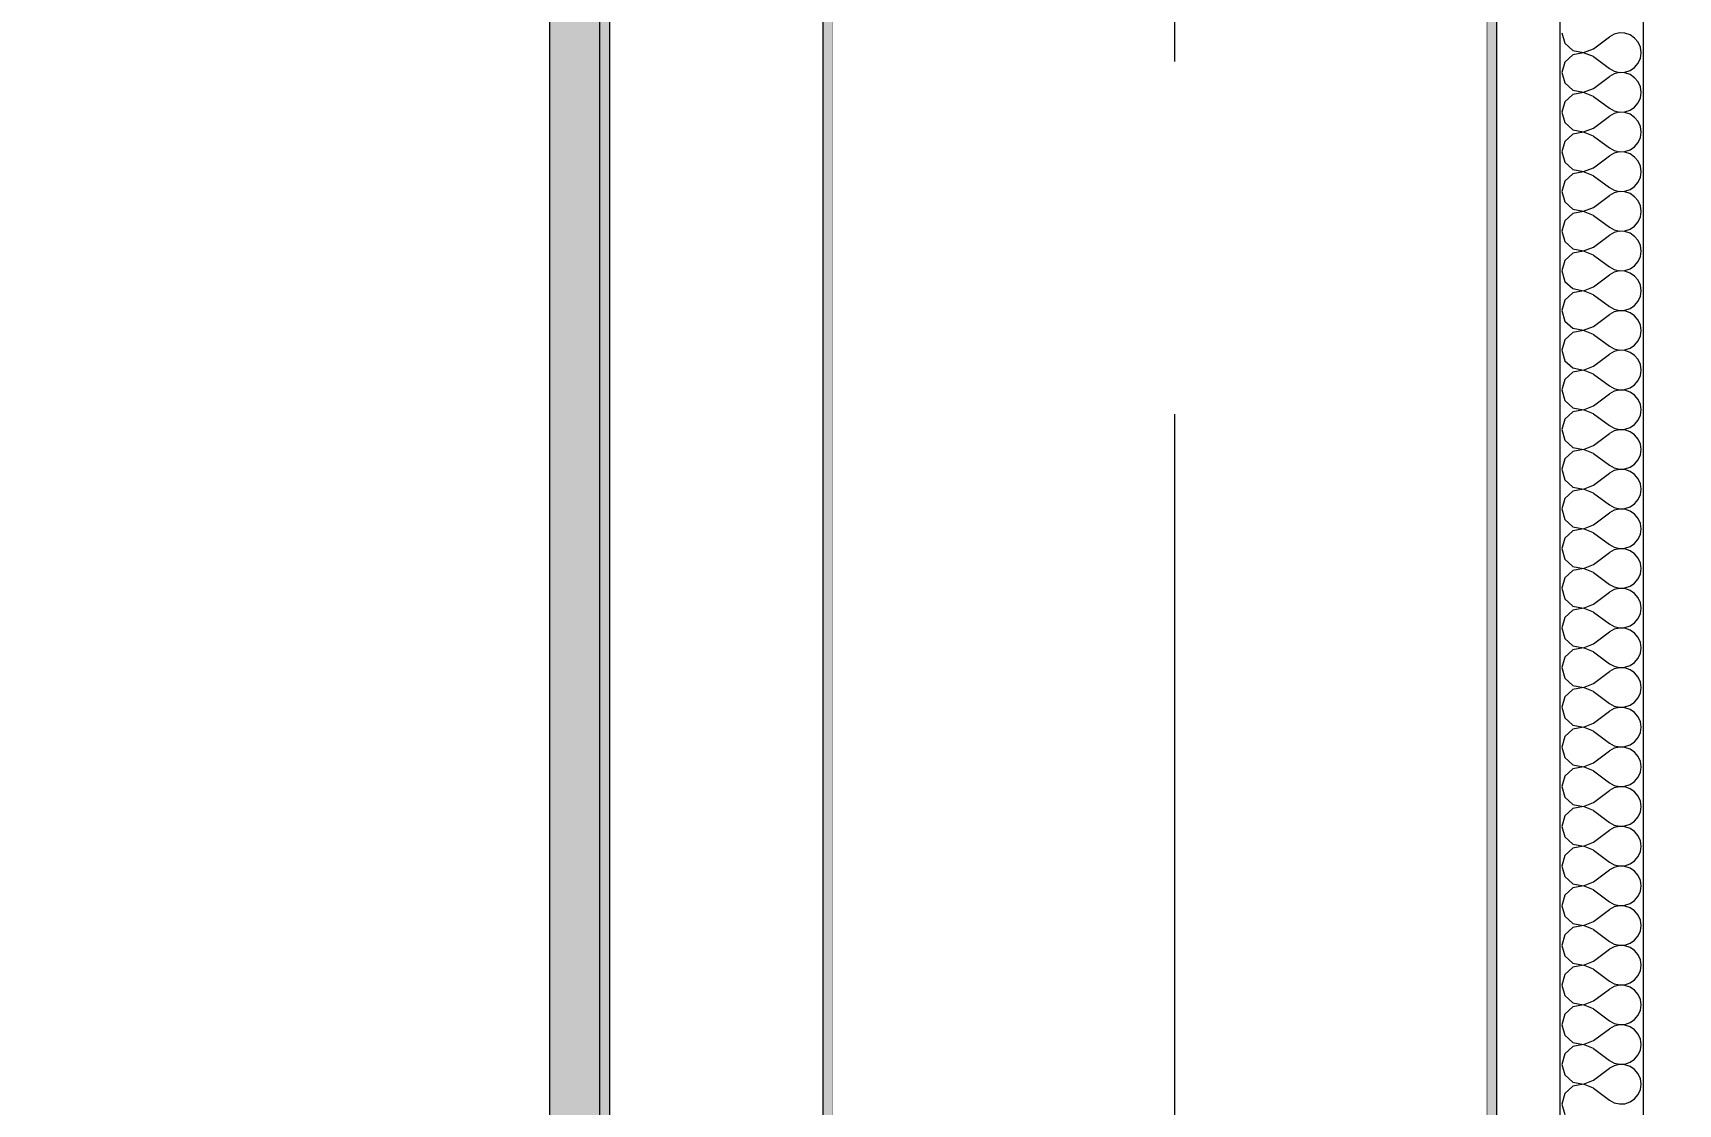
# Model space of a CAD drawing. Header units: millimetres. Extents: x -48147 to 1414029, y -496296 to 18123.
# Drawn here: x 1376945.7 to 1377439.4, y -481028.4 to -480707 of the extents above; entities that cross this region are included whole.
import ezdxf
from ezdxf.enums import TextEntityAlignment as Align

# ---------------------------------------------------------------- set-up
doc = ezdxf.new("R2010")
doc.units = ezdxf.units.MM
doc.header["$MEASUREMENT"] = 0
doc.linetypes.add('Double Dashed', pattern=[546.805537, 264.583325, -105.833328, 70.555556, -105.833328])
doc.linetypes.add('Wipeout_Contour', pattern=[1000, 0, -1000])
for name, color, linetype in [('A-25-M_Wall_Int', 7, 'Continuous'), ('New_A-15-MG_Structural_Grid_Phase_2', 7, 'Continuous'), ('New_A-25-M_Wall_Int', 7, 'Continuous'), ('New_A-95-D_1_20', 7, 'Continuous'), ('S-280-M_COLUMN.IFC Import', 7, 'Continuous')]:
    doc.layers.add(name, color=color, linetype=linetype)
for name, color, linetype, lineweight in [('A-25-M_Wall_Int_Pen_No__1', 7, 'Continuous', 13), ('New_A-25-M_Wall_Int_Pen_No__1', 7, 'Continuous', 13), ('New_A-95-D_1_20_Pen_No__1', 7, 'Continuous', 13)]:
    doc.layers.add(name, color=color, linetype=linetype, lineweight=lineweight)
for name, color, linetype, lineweight, true_color in [('A-25-M_Wall_Int_Pen_No__107', 7, 'Continuous', 15, 0xa6a6a6), ('New_A-15-MG_Structural_Grid_Phase_2_Pen_No__222', 7, 'Continuous', 13, 0x65af33), ('New_A-25-M_Wall_Int_Pen_No__107', 7, 'Continuous', 15, 0xa6a6a6)]:
    doc.layers.add(name, color=color, linetype=linetype, lineweight=lineweight, true_color=true_color)
doc.styles.add('GENERATED_STYLE_1', font='')
doc.styles.add('GENERATED_STYLE_2', font='')
doc.styles.get('GENERATED_STYLE_1').set_extended_font_data('Arial')
doc.styles.get('GENERATED_STYLE_2').set_extended_font_data('Swis721 BT')
doc.dimstyles.new('GENERATED_STYLE__4', dxfattribs={"dimtxt": 125, "dimasz": 47.5, "dimexe": 0.18, "dimexo": 50, "dimgap": 0.09, "dimtad": 1, "dimdec": 0, "dimzin": 0, "dimdsep": 46, "dimtxsty": 'GENERATED_STYLE_1', "dimblk": 'ARROWHEAD_2', "dimblk1": 'ARROWHEAD_2', "dimblk2": 'ARROWHEAD_2', "dimcen": 0.09, "dimclrd": 7, "dimclre": 7, "dimclrt": 7, "dimadec": 0, "dimazin": 0, "dimtfac": 1, "dimtdec": 4, "dimtmove": 0, "dimatfit": 3, "dimfxl": 1, "dimtolj": 1, "dimtzin": 0, "dimarcsym": 0})

# ---------------------------------------------------------------- blocks, each defined once
blk = doc.blocks.new('Section Elem_16_2', base_point=(1372879, -490836.73))
at = {"color": 254, "linetype": 'Wipeout_Contour', "lineweight": 0, "ltscale": 5833853.979786932}
blk.add_wipeout([(1376451.91, -482736.73), (1377100.68, -482736.73), (1377100.68, -479761.73), (1376451.91, -479761.73)], dxfattribs=at).dxf.layer = 'New_A-25-M_Wall_Int'
blk = doc.blocks.new('Section Elem_409_2', base_point=(1372879, -490836.73))
at = {"layer": 'A-25-M_Wall_Int_Pen_No__107', "linetype": 'Continuous', "lineweight": 0, "true_color": 0x535353}
blk.add_hatch(color=251, dxfattribs=at).paths.add_polyline_path([(1377182.68, -482736.73), (1377185.68, -482736.73), (1377185.68, -479136.73), (1377182.68, -479136.73)])
at = {"layer": 'A-25-M_Wall_Int_Pen_No__107', "linetype": 'Continuous'}
blk.add_hatch(color=256, dxfattribs=at).paths.add_polyline_path([(1377115.68, -479761.73), (1377100.68, -479761.73), (1377100.68, -482736.73), (1377115.68, -482736.73)])
at = {"layer": 'A-25-M_Wall_Int_Pen_No__1', "linetype": 'Continuous'}
for p, q in [((1377100.68, -479761.73), (1377100.68, -482736.73)), ((1377115.68, -479761.73), (1377115.68, -482736.73)), ((1377185.68, -479761.73), (1377185.68, -482736.73))]:
    blk.add_line(p, q, dxfattribs=at)
at = {"color": 254, "linetype": 'Wipeout_Contour', "lineweight": 0, "ltscale": 5834856.666910468}
blk.add_wipeout([(1377118.68, -482736.73), (1377182.68, -482736.73), (1377182.68, -479136.73), (1377118.68, -479136.73)], dxfattribs=at).dxf.layer = 'A-25-M_Wall_Int'
at = {"layer": 'A-25-M_Wall_Int_Pen_No__107', "linetype": 'Continuous', "lineweight": 0, "true_color": 0x535353}
blk.add_hatch(color=251, dxfattribs=at).paths.add_polyline_path([(1377115.68, -479761.73), (1377115.68, -482736.73), (1377118.68, -482736.73), (1377118.68, -479136.73), (1377115.68, -479136.73), (1377115.68, -479736.73)])
at = {"layer": 'A-25-M_Wall_Int_Pen_No__1', "linetype": 'Continuous'}
for p, q in [((1377118.68, -479136.73), (1377118.68, -482736.73)), ((1377182.68, -479136.73), (1377182.68, -482736.73))]:
    blk.add_line(p, q, dxfattribs=at)
blk = doc.blocks.new('*X441', base_point=(1372879, -490836.73))
at = {"layer": 'New_A-25-M_Wall_Int_Pen_No__107', "linetype": 'Continuous'}
for p, q in [((1377404.5, -480706.97), (1377405.39, -480710.1)), ((1377414.02, -480711.73), (1377418.79, -480708.16)), ((1377420.22, -480707.37), (1377418.79, -480708.16)), ((1377421.82, -480706.99), (1377420.22, -480707.37)), ((1377423.46, -480707.07), (1377421.82, -480706.99)), ((1377425.02, -480707.6), (1377423.46, -480707.07)), ((1377426.37, -480708.53), (1377425.02, -480707.6)), ((1377427.42, -480709.79), (1377426.37, -480708.53)), ((1377428.08, -480711.3), (1377427.42, -480709.79)), ((1377405.39, -480710.1), (1377407.79, -480712.29)), ((1377407.79, -480713.55), (1377405.39, -480715.75)), ((1377407.79, -480712.29), (1377410.99, -480712.9)), ((1377410.99, -480712.95), (1377407.79, -480713.55)), ((1377410.99, -480712.9), (1377414.02, -480711.73)), ((1377414.02, -480714.11), (1377410.99, -480712.95)), ((1377414.02, -480714.11), (1377418.79, -480717.68)), ((1377427.42, -480716.05), (1377428.08, -480714.55)), ((1377428.31, -480712.92), (1377428.08, -480711.3)), ((1377428.08, -480714.55), (1377428.31, -480712.92)), ((1377405.39, -480715.75), (1377404.5, -480718.88)), ((1377404.5, -480718.88), (1377405.39, -480722)), ((1377418.79, -480717.68), (1377420.22, -480718.48)), ((1377420.22, -480719.27), (1377418.79, -480720.07)), ((1377420.22, -480718.48), (1377421.82, -480718.85)), ((1377421.82, -480718.9), (1377420.22, -480719.27)), ((1377421.82, -480718.85), (1377423.46, -480718.77)), ((1377423.46, -480718.98), (1377421.82, -480718.9)), ((1377423.46, -480718.77), (1377425.02, -480718.25)), ((1377425.02, -480719.5), (1377423.46, -480718.98)), ((1377425.02, -480718.25), (1377426.37, -480717.32)), ((1377426.37, -480720.43), (1377425.02, -480719.5)), ((1377426.37, -480717.32), (1377427.42, -480716.05)), ((1377405.39, -480722), (1377407.79, -480724.2)), ((1377407.79, -480724.2), (1377410.99, -480724.8)), ((1377410.99, -480724.8), (1377414.02, -480723.64)), ((1377414.02, -480723.64), (1377418.79, -480720.07)), ((1377427.42, -480721.7), (1377426.37, -480720.43)), ((1377428.08, -480723.2), (1377427.42, -480721.7)), ((1377428.31, -480724.83), (1377428.08, -480723.2)), ((1377405.39, -480727.65), (1377404.5, -480730.78)), ((1377407.79, -480725.46), (1377405.39, -480727.65)), ((1377410.99, -480724.85), (1377407.79, -480725.46)), ((1377414.02, -480726.02), (1377410.99, -480724.85)), ((1377414.02, -480726.02), (1377418.79, -480729.59)), ((1377418.79, -480729.59), (1377420.22, -480730.38)), ((1377425.02, -480730.15), (1377426.37, -480729.22)), ((1377426.37, -480729.22), (1377427.42, -480727.96)), ((1377427.42, -480727.96), (1377428.08, -480726.45)), ((1377428.08, -480726.45), (1377428.31, -480724.83)), ((1377404.5, -480730.78), (1377405.39, -480733.91)), ((1377405.39, -480733.91), (1377407.79, -480736.1)), ((1377414.02, -480735.54), (1377418.79, -480731.97)), ((1377420.22, -480731.18), (1377418.79, -480731.97)), ((1377420.22, -480730.38), (1377421.82, -480730.76)), ((1377421.82, -480730.8), (1377420.22, -480731.18)), ((1377421.82, -480730.76), (1377423.46, -480730.68)), ((1377423.46, -480730.88), (1377421.82, -480730.8)), ((1377423.46, -480730.68), (1377425.02, -480730.15)), ((1377425.02, -480731.41), (1377423.46, -480730.88)), ((1377426.37, -480732.34), (1377425.02, -480731.41)), ((1377427.42, -480733.6), (1377426.37, -480732.34)), ((1377428.08, -480735.11), (1377427.42, -480733.6)), ((1377407.79, -480737.36), (1377405.39, -480739.56)), ((1377407.79, -480736.1), (1377410.99, -480736.71)), ((1377410.99, -480736.76), (1377407.79, -480737.36)), ((1377410.99, -480736.71), (1377414.02, -480735.54)), ((1377414.02, -480737.92), (1377410.99, -480736.76)), ((1377414.02, -480737.92), (1377418.79, -480741.49)), ((1377427.42, -480739.86), (1377428.08, -480738.36)), ((1377428.31, -480736.73), (1377428.08, -480735.11)), ((1377428.08, -480738.36), (1377428.31, -480736.73)), ((1377405.39, -480739.56), (1377404.5, -480742.68)), ((1377404.5, -480742.68), (1377405.39, -480745.81)), ((1377414.02, -480747.45), (1377418.79, -480743.88)), ((1377418.79, -480741.49), (1377420.22, -480742.29)), ((1377420.22, -480743.08), (1377418.79, -480743.88)), ((1377420.22, -480742.29), (1377421.82, -480742.66)), ((1377421.82, -480742.71), (1377420.22, -480743.08)), ((1377421.82, -480742.66), (1377423.46, -480742.58)), ((1377423.46, -480742.79), (1377421.82, -480742.71)), ((1377423.46, -480742.58), (1377425.02, -480742.06)), ((1377425.02, -480743.31), (1377423.46, -480742.79)), ((1377425.02, -480742.06), (1377426.37, -480741.13)), ((1377426.37, -480744.24), (1377425.02, -480743.31)), ((1377426.37, -480741.13), (1377427.42, -480739.86)), ((1377427.42, -480745.51), (1377426.37, -480744.24)), ((1377405.39, -480745.81), (1377407.79, -480748.01)), ((1377407.79, -480749.27), (1377405.39, -480751.46)), ((1377407.79, -480748.01), (1377410.99, -480748.61)), ((1377410.99, -480748.66), (1377407.79, -480749.27)), ((1377410.99, -480748.61), (1377414.02, -480747.45)), ((1377414.02, -480749.83), (1377410.99, -480748.66)), ((1377428.08, -480747.01), (1377427.42, -480745.51)), ((1377428.31, -480748.64), (1377428.08, -480747.01)), ((1377428.08, -480750.26), (1377428.31, -480748.64)), ((1377405.39, -480751.46), (1377404.5, -480754.59)), ((1377414.02, -480749.83), (1377418.79, -480753.4)), ((1377418.79, -480753.4), (1377420.22, -480754.19)), ((1377420.22, -480754.19), (1377421.82, -480754.57)), ((1377423.46, -480754.49), (1377425.02, -480753.96)), ((1377425.02, -480753.96), (1377426.37, -480753.03)), ((1377426.37, -480753.03), (1377427.42, -480751.77)), ((1377427.42, -480751.77), (1377428.08, -480750.26)), ((1377404.5, -480754.59), (1377405.39, -480757.72)), ((1377405.39, -480757.72), (1377407.79, -480759.91)), ((1377414.02, -480759.35), (1377418.79, -480755.78)), ((1377420.22, -480754.99), (1377418.79, -480755.78)), ((1377421.82, -480754.61), (1377420.22, -480754.99)), ((1377421.82, -480754.57), (1377423.46, -480754.49)), ((1377423.46, -480754.69), (1377421.82, -480754.61)), ((1377425.02, -480755.22), (1377423.46, -480754.69)), ((1377426.37, -480756.15), (1377425.02, -480755.22)), ((1377427.42, -480757.41), (1377426.37, -480756.15)), ((1377428.08, -480758.92), (1377427.42, -480757.41)), ((1377428.31, -480760.54), (1377428.08, -480758.92)), ((1377405.39, -480763.36), (1377404.5, -480766.49)), ((1377407.79, -480761.17), (1377405.39, -480763.36)), ((1377407.79, -480759.91), (1377410.99, -480760.52)), ((1377410.99, -480760.57), (1377407.79, -480761.17)), ((1377410.99, -480760.52), (1377414.02, -480759.35)), ((1377414.02, -480761.73), (1377410.99, -480760.57)), ((1377414.02, -480761.73), (1377418.79, -480765.3)), ((1377426.37, -480764.94), (1377427.42, -480763.67)), ((1377427.42, -480763.67), (1377428.08, -480762.17)), ((1377428.08, -480762.17), (1377428.31, -480760.54)), ((1377404.5, -480766.49), (1377405.39, -480769.62)), ((1377414.02, -480771.26), (1377418.79, -480767.68)), ((1377418.79, -480765.3), (1377420.22, -480766.1)), ((1377420.22, -480766.89), (1377418.79, -480767.68)), ((1377420.22, -480766.1), (1377421.82, -480766.47)), ((1377421.82, -480766.52), (1377420.22, -480766.89)), ((1377421.82, -480766.47), (1377423.46, -480766.39)), ((1377423.46, -480766.6), (1377421.82, -480766.52)), ((1377423.46, -480766.39), (1377425.02, -480765.87)), ((1377425.02, -480767.12), (1377423.46, -480766.6)), ((1377425.02, -480765.87), (1377426.37, -480764.94)), ((1377426.37, -480768.05), (1377425.02, -480767.12)), ((1377427.42, -480769.32), (1377426.37, -480768.05)), ((1377405.39, -480769.62), (1377407.79, -480771.82)), ((1377407.79, -480773.08), (1377405.39, -480775.27)), ((1377407.79, -480771.82), (1377410.99, -480772.42)), ((1377410.99, -480772.47), (1377407.79, -480773.08)), ((1377410.99, -480772.42), (1377414.02, -480771.26)), ((1377414.02, -480773.64), (1377410.99, -480772.47)), ((1377414.02, -480773.64), (1377418.79, -480777.21)), ((1377428.08, -480770.82), (1377427.42, -480769.32)), ((1377428.31, -480772.45), (1377428.08, -480770.82)), ((1377428.08, -480774.07), (1377428.31, -480772.45)), ((1377405.39, -480775.27), (1377404.5, -480778.4)), ((1377404.5, -480778.4), (1377405.39, -480781.53)), ((1377418.79, -480777.21), (1377420.22, -480778)), ((1377420.22, -480778.79), (1377418.79, -480779.59)), ((1377420.22, -480778), (1377421.82, -480778.38)), ((1377421.82, -480778.42), (1377420.22, -480778.79)), ((1377421.82, -480778.38), (1377423.46, -480778.3)), ((1377423.46, -480778.5), (1377421.82, -480778.42)), ((1377423.46, -480778.3), (1377425.02, -480777.77)), ((1377425.02, -480779.03), (1377423.46, -480778.5)), ((1377425.02, -480777.77), (1377426.37, -480776.84)), ((1377426.37, -480776.84), (1377427.42, -480775.58)), ((1377427.42, -480775.58), (1377428.08, -480774.07)), ((1377405.39, -480781.53), (1377407.79, -480783.72)), ((1377407.79, -480783.72), (1377410.99, -480784.33)), ((1377410.99, -480784.33), (1377414.02, -480783.16)), ((1377414.02, -480783.16), (1377418.79, -480779.59)), ((1377426.37, -480779.96), (1377425.02, -480779.03)), ((1377427.42, -480781.22), (1377426.37, -480779.96)), ((1377428.08, -480782.72), (1377427.42, -480781.22)), ((1377428.31, -480784.35), (1377428.08, -480782.72)), ((1377405.39, -480787.17), (1377404.5, -480790.3)), ((1377407.79, -480784.98), (1377405.39, -480787.17)), ((1377410.99, -480784.38), (1377407.79, -480784.98)), ((1377414.02, -480785.54), (1377410.99, -480784.38)), ((1377414.02, -480785.54), (1377418.79, -480789.11)), ((1377425.02, -480789.68), (1377426.37, -480788.75)), ((1377426.37, -480788.75), (1377427.42, -480787.48)), ((1377427.42, -480787.48), (1377428.08, -480785.98)), ((1377428.08, -480785.98), (1377428.31, -480784.35)), ((1377404.5, -480790.3), (1377405.39, -480793.43)), ((1377405.39, -480793.43), (1377407.79, -480795.63)), ((1377414.02, -480795.07), (1377418.79, -480791.49)), ((1377418.79, -480789.11), (1377420.22, -480789.91)), ((1377420.22, -480790.7), (1377418.79, -480791.49)), ((1377420.22, -480789.91), (1377421.82, -480790.28)), ((1377421.82, -480790.33), (1377420.22, -480790.7)), ((1377421.82, -480790.28), (1377423.46, -480790.2)), ((1377423.46, -480790.41), (1377421.82, -480790.33)), ((1377423.46, -480790.2), (1377425.02, -480789.68)), ((1377425.02, -480790.93), (1377423.46, -480790.41)), ((1377426.37, -480791.86), (1377425.02, -480790.93)), ((1377427.42, -480793.13), (1377426.37, -480791.86)), ((1377428.08, -480794.63), (1377427.42, -480793.13)), ((1377407.79, -480796.88), (1377405.39, -480799.08)), ((1377407.79, -480795.63), (1377410.99, -480796.23)), ((1377410.99, -480796.28), (1377407.79, -480796.88)), ((1377410.99, -480796.23), (1377414.02, -480795.07)), ((1377414.02, -480797.45), (1377410.99, -480796.28)), ((1377414.02, -480797.45), (1377418.79, -480801.02)), ((1377427.42, -480799.39), (1377428.08, -480797.88)), ((1377428.31, -480796.26), (1377428.08, -480794.63)), ((1377428.08, -480797.88), (1377428.31, -480796.26)), ((1377405.39, -480799.08), (1377404.5, -480802.21)), ((1377404.5, -480802.21), (1377405.39, -480805.34)), ((1377414.02, -480806.97), (1377418.79, -480803.4)), ((1377418.79, -480801.02), (1377420.22, -480801.81)), ((1377420.22, -480802.6), (1377418.79, -480803.4)), ((1377420.22, -480801.81), (1377421.82, -480802.18)), ((1377421.82, -480802.23), (1377420.22, -480802.6)), ((1377421.82, -480802.18), (1377423.46, -480802.1)), ((1377423.46, -480802.31), (1377421.82, -480802.23)), ((1377423.46, -480802.1), (1377425.02, -480801.58)), ((1377425.02, -480802.84), (1377423.46, -480802.31)), ((1377425.02, -480801.58), (1377426.37, -480800.65)), ((1377426.37, -480803.77), (1377425.02, -480802.84)), ((1377426.37, -480800.65), (1377427.42, -480799.39)), ((1377405.39, -480805.34), (1377407.79, -480807.53)), ((1377407.79, -480807.53), (1377410.99, -480808.14)), ((1377410.99, -480808.19), (1377407.79, -480808.79)), ((1377410.99, -480808.14), (1377414.02, -480806.97)), ((1377414.02, -480809.35), (1377410.99, -480808.19)), ((1377427.42, -480805.03), (1377426.37, -480803.77)), ((1377428.08, -480806.53), (1377427.42, -480805.03)), ((1377428.31, -480808.16), (1377428.08, -480806.53)), ((1377428.08, -480809.79), (1377428.31, -480808.16)), ((1377405.39, -480810.98), (1377404.5, -480814.11)), ((1377407.79, -480808.79), (1377405.39, -480810.98)), ((1377414.02, -480809.35), (1377418.79, -480812.92)), ((1377418.79, -480812.92), (1377420.22, -480813.72)), ((1377423.46, -480814.01), (1377425.02, -480813.48)), ((1377425.02, -480813.48), (1377426.37, -480812.55)), ((1377426.37, -480812.55), (1377427.42, -480811.29)), ((1377427.42, -480811.29), (1377428.08, -480809.79)), ((1377404.5, -480814.11), (1377405.39, -480817.24)), ((1377405.39, -480817.24), (1377407.79, -480819.44)), ((1377414.02, -480818.88), (1377418.79, -480815.3)), ((1377420.22, -480814.51), (1377418.79, -480815.3)), ((1377420.22, -480813.72), (1377421.82, -480814.09)), ((1377421.82, -480814.14), (1377420.22, -480814.51)), ((1377421.82, -480814.09), (1377423.46, -480814.01)), ((1377423.46, -480814.22), (1377421.82, -480814.14)), ((1377425.02, -480814.74), (1377423.46, -480814.22)), ((1377426.37, -480815.67), (1377425.02, -480814.74)), ((1377427.42, -480816.94), (1377426.37, -480815.67)), ((1377428.08, -480818.44), (1377427.42, -480816.94)), ((1377428.31, -480820.07), (1377428.08, -480818.44)), ((1377405.39, -480822.89), (1377404.5, -480826.02)), ((1377407.79, -480820.69), (1377405.39, -480822.89)), ((1377407.79, -480819.44), (1377410.99, -480820.04)), ((1377410.99, -480820.09), (1377407.79, -480820.69)), ((1377410.99, -480820.04), (1377414.02, -480818.88)), ((1377414.02, -480821.26), (1377410.99, -480820.09)), ((1377414.02, -480821.26), (1377418.79, -480824.83)), ((1377426.37, -480824.46), (1377427.42, -480823.2)), ((1377427.42, -480823.2), (1377428.08, -480821.69)), ((1377428.08, -480821.69), (1377428.31, -480820.07)), ((1377404.5, -480826.02), (1377405.39, -480829.15)), ((1377414.02, -480830.78), (1377418.79, -480827.21)), ((1377418.79, -480824.83), (1377420.22, -480825.62)), ((1377420.22, -480826.41), (1377418.79, -480827.21)), ((1377420.22, -480825.62), (1377421.82, -480825.99)), ((1377421.82, -480826.04), (1377420.22, -480826.41)), ((1377421.82, -480825.99), (1377423.46, -480825.91)), ((1377423.46, -480826.12), (1377421.82, -480826.04)), ((1377423.46, -480825.91), (1377425.02, -480825.39)), ((1377425.02, -480826.65), (1377423.46, -480826.12)), ((1377425.02, -480825.39), (1377426.37, -480824.46)), ((1377426.37, -480827.58), (1377425.02, -480826.65)), ((1377427.42, -480828.84), (1377426.37, -480827.58)), ((1377405.39, -480829.15), (1377407.79, -480831.34)), ((1377407.79, -480832.6), (1377405.39, -480834.79)), ((1377407.79, -480831.34), (1377410.99, -480831.95)), ((1377410.99, -480831.99), (1377407.79, -480832.6)), ((1377410.99, -480831.95), (1377414.02, -480830.78)), ((1377414.02, -480833.16), (1377410.99, -480831.99)), ((1377414.02, -480833.16), (1377418.79, -480836.73)), ((1377428.08, -480830.34), (1377427.42, -480828.84)), ((1377428.31, -480831.97), (1377428.08, -480830.34)), ((1377428.08, -480833.6), (1377428.31, -480831.97)), ((1377405.39, -480834.79), (1377404.5, -480837.92)), ((1377404.5, -480837.92), (1377405.39, -480841.05)), ((1377418.79, -480836.73), (1377420.22, -480837.53)), ((1377420.22, -480837.53), (1377421.82, -480837.9)), ((1377421.82, -480837.95), (1377420.22, -480838.32)), ((1377421.82, -480837.9), (1377423.46, -480837.82)), ((1377423.46, -480838.03), (1377421.82, -480837.95)), ((1377423.46, -480837.82), (1377425.02, -480837.29)), ((1377425.02, -480838.55), (1377423.46, -480838.03)), ((1377425.02, -480837.29), (1377426.37, -480836.36)), ((1377426.37, -480836.36), (1377427.42, -480835.1)), ((1377427.42, -480835.1), (1377428.08, -480833.6)), ((1377405.39, -480841.05), (1377407.79, -480843.25)), ((1377410.99, -480843.85), (1377414.02, -480842.68)), ((1377414.02, -480842.68), (1377418.79, -480839.11)), ((1377420.22, -480838.32), (1377418.79, -480839.11)), ((1377426.37, -480839.48), (1377425.02, -480838.55)), ((1377427.42, -480840.75), (1377426.37, -480839.48)), ((1377428.08, -480842.25), (1377427.42, -480840.75)), ((1377428.31, -480843.88), (1377428.08, -480842.25)), ((1377405.39, -480846.7), (1377404.5, -480849.83)), ((1377407.79, -480844.5), (1377405.39, -480846.7)), ((1377407.79, -480843.25), (1377410.99, -480843.85)), ((1377410.99, -480843.9), (1377407.79, -480844.5)), ((1377414.02, -480845.07), (1377410.99, -480843.9)), ((1377414.02, -480845.07), (1377418.79, -480848.64)), ((1377426.37, -480848.27), (1377427.42, -480847)), ((1377427.42, -480847), (1377428.08, -480845.5)), ((1377428.08, -480845.5), (1377428.31, -480843.88)), ((1377404.5, -480849.83), (1377405.39, -480852.96)), ((1377405.39, -480852.96), (1377407.79, -480855.15)), ((1377414.02, -480854.59), (1377418.79, -480851.02)), ((1377418.79, -480848.64), (1377420.22, -480849.43)), ((1377420.22, -480850.22), (1377418.79, -480851.02)), ((1377420.22, -480849.43), (1377421.82, -480849.8)), ((1377421.82, -480849.85), (1377420.22, -480850.22)), ((1377421.82, -480849.8), (1377423.46, -480849.72)), ((1377423.46, -480849.93), (1377421.82, -480849.85)), ((1377423.46, -480849.72), (1377425.02, -480849.2)), ((1377425.02, -480850.46), (1377423.46, -480849.93)), ((1377425.02, -480849.2), (1377426.37, -480848.27)), ((1377426.37, -480851.39), (1377425.02, -480850.46)), ((1377427.42, -480852.65), (1377426.37, -480851.39)), ((1377428.08, -480854.15), (1377427.42, -480852.65)), ((1377407.79, -480856.41), (1377405.39, -480858.6)), ((1377407.79, -480855.15), (1377410.99, -480855.76)), ((1377410.99, -480855.8), (1377407.79, -480856.41)), ((1377410.99, -480855.76), (1377414.02, -480854.59)), ((1377414.02, -480856.97), (1377410.99, -480855.8)), ((1377414.02, -480856.97), (1377418.79, -480860.54)), ((1377427.42, -480858.91), (1377428.08, -480857.41)), ((1377428.31, -480855.78), (1377428.08, -480854.15)), ((1377428.08, -480857.41), (1377428.31, -480855.78)), ((1377405.39, -480858.6), (1377404.5, -480861.73)), ((1377404.5, -480861.73), (1377405.39, -480864.86)), ((1377414.02, -480866.49), (1377418.79, -480862.92)), ((1377418.79, -480860.54), (1377420.22, -480861.34)), ((1377420.22, -480862.13), (1377418.79, -480862.92)), ((1377420.22, -480861.34), (1377421.82, -480861.71)), ((1377421.82, -480861.76), (1377420.22, -480862.13)), ((1377421.82, -480861.71), (1377423.46, -480861.63)), ((1377423.46, -480861.84), (1377421.82, -480861.76)), ((1377423.46, -480861.63), (1377425.02, -480861.1)), ((1377425.02, -480862.36), (1377423.46, -480861.84)), ((1377425.02, -480861.1), (1377426.37, -480860.17)), ((1377426.37, -480863.29), (1377425.02, -480862.36)), ((1377426.37, -480860.17), (1377427.42, -480858.91)), ((1377405.39, -480864.86), (1377407.79, -480867.06)), ((1377407.79, -480867.06), (1377410.99, -480867.66)), ((1377410.99, -480867.71), (1377407.79, -480868.31)), ((1377410.99, -480867.66), (1377414.02, -480866.49)), ((1377414.02, -480868.88), (1377410.99, -480867.71)), ((1377427.42, -480864.56), (1377426.37, -480863.29)), ((1377428.08, -480866.06), (1377427.42, -480864.56)), ((1377428.31, -480867.68), (1377428.08, -480866.06)), ((1377428.08, -480869.31), (1377428.31, -480867.68)), ((1377405.39, -480870.51), (1377404.5, -480873.64)), ((1377407.79, -480868.31), (1377405.39, -480870.51)), ((1377414.02, -480868.88), (1377418.79, -480872.45)), ((1377418.79, -480872.45), (1377420.22, -480873.24)), ((1377425.02, -480873.01), (1377426.37, -480872.08)), ((1377426.37, -480872.08), (1377427.42, -480870.81)), ((1377427.42, -480870.81), (1377428.08, -480869.31)), ((1377404.5, -480873.64), (1377405.39, -480876.77)), ((1377405.39, -480876.77), (1377407.79, -480878.96)), ((1377414.02, -480878.4), (1377418.79, -480874.83)), ((1377420.22, -480874.03), (1377418.79, -480874.83)), ((1377420.22, -480873.24), (1377421.82, -480873.61)), ((1377421.82, -480873.66), (1377420.22, -480874.03)), ((1377421.82, -480873.61), (1377423.46, -480873.53)), ((1377423.46, -480873.74), (1377421.82, -480873.66)), ((1377423.46, -480873.53), (1377425.02, -480873.01)), ((1377425.02, -480874.27), (1377423.46, -480873.74)), ((1377426.37, -480875.2), (1377425.02, -480874.27)), ((1377427.42, -480876.46), (1377426.37, -480875.2)), ((1377428.08, -480877.96), (1377427.42, -480876.46)), ((1377405.39, -480882.41), (1377404.5, -480885.54)), ((1377407.79, -480880.22), (1377405.39, -480882.41)), ((1377407.79, -480878.96), (1377410.99, -480879.57)), ((1377410.99, -480879.61), (1377407.79, -480880.22)), ((1377410.99, -480879.57), (1377414.02, -480878.4)), ((1377414.02, -480880.78), (1377410.99, -480879.61)), ((1377414.02, -480880.78), (1377418.79, -480884.35)), ((1377427.42, -480882.72), (1377428.08, -480881.22)), ((1377428.31, -480879.59), (1377428.08, -480877.96)), ((1377428.08, -480881.22), (1377428.31, -480879.59)), ((1377404.5, -480885.54), (1377405.39, -480888.67)), ((1377414.02, -480890.3), (1377418.79, -480886.73)), ((1377418.79, -480884.35), (1377420.22, -480885.15)), ((1377420.22, -480885.94), (1377418.79, -480886.73)), ((1377420.22, -480885.15), (1377421.82, -480885.52)), ((1377421.82, -480885.57), (1377420.22, -480885.94)), ((1377421.82, -480885.52), (1377423.46, -480885.44)), ((1377423.46, -480885.65), (1377421.82, -480885.57)), ((1377423.46, -480885.44), (1377425.02, -480884.91)), ((1377425.02, -480886.17), (1377423.46, -480885.65)), ((1377425.02, -480884.91), (1377426.37, -480883.98)), ((1377426.37, -480887.1), (1377425.02, -480886.17)), ((1377426.37, -480883.98), (1377427.42, -480882.72)), ((1377427.42, -480888.36), (1377426.37, -480887.1)), ((1377405.39, -480888.67), (1377407.79, -480890.87)), ((1377407.79, -480892.12), (1377405.39, -480894.32)), ((1377407.79, -480890.87), (1377410.99, -480891.47)), ((1377410.99, -480891.52), (1377407.79, -480892.12)), ((1377410.99, -480891.47), (1377414.02, -480890.3)), ((1377414.02, -480892.68), (1377410.99, -480891.52)), ((1377428.08, -480889.87), (1377427.42, -480888.36)), ((1377428.31, -480891.49), (1377428.08, -480889.87)), ((1377428.08, -480893.12), (1377428.31, -480891.49)), ((1377405.39, -480894.32), (1377404.5, -480897.45)), ((1377404.5, -480897.45), (1377405.39, -480900.58)), ((1377414.02, -480892.68), (1377418.79, -480896.26)), ((1377418.79, -480896.26), (1377420.22, -480897.05)), ((1377420.22, -480897.05), (1377421.82, -480897.42)), ((1377421.82, -480897.47), (1377420.22, -480897.84)), ((1377421.82, -480897.42), (1377423.46, -480897.34)), ((1377423.46, -480897.55), (1377421.82, -480897.47)), ((1377423.46, -480897.34), (1377425.02, -480896.82)), ((1377425.02, -480896.82), (1377426.37, -480895.89)), ((1377426.37, -480895.89), (1377427.42, -480894.62)), ((1377427.42, -480894.62), (1377428.08, -480893.12)), ((1377405.39, -480900.58), (1377407.79, -480902.77)), ((1377410.99, -480903.38), (1377414.02, -480902.21)), ((1377414.02, -480902.21), (1377418.79, -480898.64)), ((1377420.22, -480897.84), (1377418.79, -480898.64)), ((1377425.02, -480898.08), (1377423.46, -480897.55)), ((1377426.37, -480899.01), (1377425.02, -480898.08)), ((1377427.42, -480900.27), (1377426.37, -480899.01)), ((1377428.08, -480901.77), (1377427.42, -480900.27)), ((1377428.31, -480903.4), (1377428.08, -480901.77)), ((1377405.39, -480906.22), (1377404.5, -480909.35)), ((1377407.79, -480904.03), (1377405.39, -480906.22)), ((1377407.79, -480902.77), (1377410.99, -480903.38)), ((1377410.99, -480903.42), (1377407.79, -480904.03)), ((1377414.02, -480904.59), (1377410.99, -480903.42)), ((1377414.02, -480904.59), (1377418.79, -480908.16)), ((1377426.37, -480907.79), (1377427.42, -480906.53)), ((1377427.42, -480906.53), (1377428.08, -480905.03)), ((1377428.08, -480905.03), (1377428.31, -480903.4)), ((1377404.5, -480909.35), (1377405.39, -480912.48)), ((1377414.02, -480914.11), (1377418.79, -480910.54)), ((1377418.79, -480908.16), (1377420.22, -480908.96)), ((1377420.22, -480909.75), (1377418.79, -480910.54)), ((1377420.22, -480908.96), (1377421.82, -480909.33)), ((1377421.82, -480909.38), (1377420.22, -480909.75)), ((1377421.82, -480909.33), (1377423.46, -480909.25)), ((1377423.46, -480909.46), (1377421.82, -480909.38)), ((1377423.46, -480909.25), (1377425.02, -480908.72)), ((1377425.02, -480909.98), (1377423.46, -480909.46)), ((1377425.02, -480908.72), (1377426.37, -480907.79)), ((1377426.37, -480910.91), (1377425.02, -480909.98)), ((1377427.42, -480912.17), (1377426.37, -480910.91)), ((1377428.08, -480913.68), (1377427.42, -480912.17)), ((1377405.39, -480912.48), (1377407.79, -480914.68)), ((1377407.79, -480915.93), (1377405.39, -480918.13)), ((1377407.79, -480914.68), (1377410.99, -480915.28)), ((1377410.99, -480915.33), (1377407.79, -480915.93)), ((1377410.99, -480915.28), (1377414.02, -480914.11)), ((1377414.02, -480916.49), (1377410.99, -480915.33)), ((1377414.02, -480916.49), (1377418.79, -480920.07)), ((1377427.42, -480918.43), (1377428.08, -480916.93)), ((1377428.31, -480915.3), (1377428.08, -480913.68)), ((1377428.08, -480916.93), (1377428.31, -480915.3)), ((1377405.39, -480918.13), (1377404.5, -480921.26)), ((1377404.5, -480921.26), (1377405.39, -480924.39)), ((1377418.79, -480920.07), (1377420.22, -480920.86)), ((1377420.22, -480921.65), (1377418.79, -480922.45)), ((1377420.22, -480920.86), (1377421.82, -480921.23)), ((1377421.82, -480921.28), (1377420.22, -480921.65)), ((1377421.82, -480921.23), (1377423.46, -480921.15)), ((1377423.46, -480921.36), (1377421.82, -480921.28)), ((1377423.46, -480921.15), (1377425.02, -480920.63)), ((1377425.02, -480921.88), (1377423.46, -480921.36)), ((1377425.02, -480920.63), (1377426.37, -480919.7)), ((1377426.37, -480922.81), (1377425.02, -480921.88)), ((1377426.37, -480919.7), (1377427.42, -480918.43)), ((1377405.39, -480924.39), (1377407.79, -480926.58)), ((1377407.79, -480926.58), (1377410.99, -480927.18)), ((1377410.99, -480927.18), (1377414.02, -480926.02)), ((1377414.02, -480926.02), (1377418.79, -480922.45)), ((1377427.42, -480924.08), (1377426.37, -480922.81)), ((1377428.08, -480925.58), (1377427.42, -480924.08)), ((1377428.31, -480927.21), (1377428.08, -480925.58)), ((1377405.39, -480930.03), (1377404.5, -480933.16)), ((1377407.79, -480927.84), (1377405.39, -480930.03)), ((1377410.99, -480927.23), (1377407.79, -480927.84)), ((1377414.02, -480928.4), (1377410.99, -480927.23)), ((1377414.02, -480928.4), (1377418.79, -480931.97)), ((1377418.79, -480931.97), (1377420.22, -480932.77)), ((1377425.02, -480932.53), (1377426.37, -480931.6)), ((1377426.37, -480931.6), (1377427.42, -480930.34)), ((1377427.42, -480930.34), (1377428.08, -480928.84)), ((1377428.08, -480928.84), (1377428.31, -480927.21)), ((1377404.5, -480933.16), (1377405.39, -480936.29)), ((1377405.39, -480936.29), (1377407.79, -480938.48)), ((1377414.02, -480937.92), (1377418.79, -480934.35)), ((1377420.22, -480933.56), (1377418.79, -480934.35)), ((1377420.22, -480932.77), (1377421.82, -480933.14)), ((1377421.82, -480933.19), (1377420.22, -480933.56)), ((1377421.82, -480933.14), (1377423.46, -480933.06)), ((1377423.46, -480933.26), (1377421.82, -480933.19)), ((1377423.46, -480933.06), (1377425.02, -480932.53)), ((1377425.02, -480933.79), (1377423.46, -480933.26)), ((1377426.37, -480934.72), (1377425.02, -480933.79)), ((1377427.42, -480935.98), (1377426.37, -480934.72)), ((1377428.08, -480937.49), (1377427.42, -480935.98)), ((1377407.79, -480939.74), (1377405.39, -480941.94)), ((1377407.79, -480938.48), (1377410.99, -480939.09)), ((1377410.99, -480939.14), (1377407.79, -480939.74)), ((1377410.99, -480939.09), (1377414.02, -480937.92)), ((1377414.02, -480940.3), (1377410.99, -480939.14)), ((1377414.02, -480940.3), (1377418.79, -480943.88)), ((1377427.42, -480942.24), (1377428.08, -480940.74)), ((1377428.31, -480939.11), (1377428.08, -480937.49)), ((1377428.08, -480940.74), (1377428.31, -480939.11)), ((1377405.39, -480941.94), (1377404.5, -480945.07)), ((1377404.5, -480945.07), (1377405.39, -480948.2)), ((1377414.02, -480949.83), (1377418.79, -480946.26)), ((1377418.79, -480943.88), (1377420.22, -480944.67)), ((1377420.22, -480945.46), (1377418.79, -480946.26)), ((1377420.22, -480944.67), (1377421.82, -480945.04)), ((1377421.82, -480945.09), (1377420.22, -480945.46)), ((1377421.82, -480945.04), (1377423.46, -480944.96)), ((1377423.46, -480945.17), (1377421.82, -480945.09)), ((1377423.46, -480944.96), (1377425.02, -480944.44)), ((1377425.02, -480945.69), (1377423.46, -480945.17)), ((1377425.02, -480944.44), (1377426.37, -480943.51)), ((1377426.37, -480946.62), (1377425.02, -480945.69)), ((1377426.37, -480943.51), (1377427.42, -480942.24)), ((1377427.42, -480947.89), (1377426.37, -480946.62)), ((1377405.39, -480948.2), (1377407.79, -480950.39)), ((1377407.79, -480951.65), (1377405.39, -480953.84)), ((1377407.79, -480950.39), (1377410.99, -480950.99)), ((1377410.99, -480951.04), (1377407.79, -480951.65)), ((1377410.99, -480950.99), (1377414.02, -480949.83)), ((1377414.02, -480952.21), (1377410.99, -480951.04)), ((1377428.08, -480949.39), (1377427.42, -480947.89)), ((1377428.31, -480951.02), (1377428.08, -480949.39)), ((1377428.08, -480952.64), (1377428.31, -480951.02)), ((1377405.39, -480953.84), (1377404.5, -480956.97)), ((1377414.02, -480952.21), (1377418.79, -480955.78)), ((1377418.79, -480955.78), (1377420.22, -480956.57)), ((1377420.22, -480956.57), (1377421.82, -480956.95)), ((1377423.46, -480956.87), (1377425.02, -480956.34)), ((1377425.02, -480956.34), (1377426.37, -480955.41)), ((1377426.37, -480955.41), (1377427.42, -480954.15)), ((1377427.42, -480954.15), (1377428.08, -480952.64)), ((1377404.5, -480956.97), (1377405.39, -480960.1)), ((1377405.39, -480960.1), (1377407.79, -480962.29)), ((1377414.02, -480961.73), (1377418.79, -480958.16)), ((1377420.22, -480957.37), (1377418.79, -480958.16)), ((1377421.82, -480956.99), (1377420.22, -480957.37)), ((1377421.82, -480956.95), (1377423.46, -480956.87)), ((1377423.46, -480957.07), (1377421.82, -480956.99)), ((1377425.02, -480957.6), (1377423.46, -480957.07)), ((1377426.37, -480958.53), (1377425.02, -480957.6)), ((1377427.42, -480959.79), (1377426.37, -480958.53)), ((1377428.08, -480961.3), (1377427.42, -480959.79)), ((1377428.31, -480962.92), (1377428.08, -480961.3)), ((1377405.39, -480965.75), (1377404.5, -480968.88)), ((1377407.79, -480963.55), (1377405.39, -480965.75)), ((1377407.79, -480962.29), (1377410.99, -480962.9)), ((1377410.99, -480962.95), (1377407.79, -480963.55)), ((1377410.99, -480962.9), (1377414.02, -480961.73)), ((1377414.02, -480964.11), (1377410.99, -480962.95)), ((1377414.02, -480964.11), (1377418.79, -480967.68)), ((1377426.37, -480967.32), (1377427.42, -480966.05)), ((1377427.42, -480966.05), (1377428.08, -480964.55)), ((1377428.08, -480964.55), (1377428.31, -480962.92)), ((1377404.5, -480968.88), (1377405.39, -480972)), ((1377414.02, -480973.64), (1377418.79, -480970.07)), ((1377418.79, -480967.68), (1377420.22, -480968.48)), ((1377420.22, -480969.27), (1377418.79, -480970.07)), ((1377420.22, -480968.48), (1377421.82, -480968.85)), ((1377421.82, -480968.9), (1377420.22, -480969.27)), ((1377421.82, -480968.85), (1377423.46, -480968.77)), ((1377423.46, -480968.98), (1377421.82, -480968.9)), ((1377423.46, -480968.77), (1377425.02, -480968.25)), ((1377425.02, -480969.5), (1377423.46, -480968.98)), ((1377425.02, -480968.25), (1377426.37, -480967.32)), ((1377426.37, -480970.43), (1377425.02, -480969.5)), ((1377427.42, -480971.7), (1377426.37, -480970.43)), ((1377405.39, -480972), (1377407.79, -480974.2)), ((1377407.79, -480975.46), (1377405.39, -480977.65)), ((1377407.79, -480974.2), (1377410.99, -480974.8)), ((1377410.99, -480974.85), (1377407.79, -480975.46)), ((1377410.99, -480974.8), (1377414.02, -480973.64)), ((1377414.02, -480976.02), (1377410.99, -480974.85)), ((1377414.02, -480976.02), (1377418.79, -480979.59)), ((1377428.08, -480973.2), (1377427.42, -480971.7)), ((1377427.42, -480977.96), (1377428.08, -480976.45)), ((1377428.31, -480974.83), (1377428.08, -480973.2)), ((1377428.08, -480976.45), (1377428.31, -480974.83)), ((1377405.39, -480977.65), (1377404.5, -480980.78)), ((1377404.5, -480980.78), (1377405.39, -480983.91)), ((1377418.79, -480979.59), (1377420.22, -480980.38)), ((1377420.22, -480981.18), (1377418.79, -480981.97)), ((1377420.22, -480980.38), (1377421.82, -480980.76)), ((1377421.82, -480980.8), (1377420.22, -480981.18)), ((1377421.82, -480980.76), (1377423.46, -480980.68)), ((1377423.46, -480980.88), (1377421.82, -480980.8)), ((1377423.46, -480980.68), (1377425.02, -480980.15)), ((1377425.02, -480981.41), (1377423.46, -480980.88)), ((1377425.02, -480980.15), (1377426.37, -480979.22)), ((1377426.37, -480982.34), (1377425.02, -480981.41)), ((1377426.37, -480979.22), (1377427.42, -480977.96)), ((1377405.39, -480983.91), (1377407.79, -480986.1)), ((1377407.79, -480986.1), (1377410.99, -480986.71)), ((1377410.99, -480986.71), (1377414.02, -480985.54)), ((1377414.02, -480985.54), (1377418.79, -480981.97)), ((1377427.42, -480983.6), (1377426.37, -480982.34)), ((1377428.08, -480985.11), (1377427.42, -480983.6)), ((1377428.31, -480986.73), (1377428.08, -480985.11)), ((1377405.39, -480989.56), (1377404.5, -480992.68)), ((1377407.79, -480987.36), (1377405.39, -480989.56)), ((1377410.99, -480986.76), (1377407.79, -480987.36)), ((1377414.02, -480987.92), (1377410.99, -480986.76)), ((1377414.02, -480987.92), (1377418.79, -480991.49)), ((1377425.02, -480992.06), (1377426.37, -480991.13)), ((1377426.37, -480991.13), (1377427.42, -480989.86)), ((1377427.42, -480989.86), (1377428.08, -480988.36)), ((1377428.08, -480988.36), (1377428.31, -480986.73)), ((1377404.5, -480992.68), (1377405.39, -480995.81)), ((1377405.39, -480995.81), (1377407.79, -480998.01)), ((1377414.02, -480997.45), (1377418.79, -480993.88)), ((1377418.79, -480991.49), (1377420.22, -480992.29)), ((1377420.22, -480993.08), (1377418.79, -480993.88)), ((1377420.22, -480992.29), (1377421.82, -480992.66)), ((1377421.82, -480992.71), (1377420.22, -480993.08)), ((1377421.82, -480992.66), (1377423.46, -480992.58)), ((1377423.46, -480992.79), (1377421.82, -480992.71)), ((1377423.46, -480992.58), (1377425.02, -480992.06)), ((1377425.02, -480993.31), (1377423.46, -480992.79)), ((1377426.37, -480994.24), (1377425.02, -480993.31)), ((1377427.42, -480995.51), (1377426.37, -480994.24)), ((1377428.08, -480997.01), (1377427.42, -480995.51)), ((1377407.79, -480999.27), (1377405.39, -481001.46)), ((1377407.79, -480998.01), (1377410.99, -480998.61)), ((1377410.99, -480998.66), (1377407.79, -480999.27)), ((1377410.99, -480998.61), (1377414.02, -480997.45)), ((1377414.02, -480999.83), (1377410.99, -480998.66)), ((1377414.02, -480999.83), (1377418.79, -481003.4)), ((1377427.42, -481001.77), (1377428.08, -481000.26)), ((1377428.31, -480998.64), (1377428.08, -480997.01)), ((1377428.08, -481000.26), (1377428.31, -480998.64)), ((1377405.39, -481001.46), (1377404.5, -481004.59)), ((1377404.5, -481004.59), (1377405.39, -481007.72)), ((1377414.02, -481009.35), (1377418.79, -481005.78)), ((1377418.79, -481003.4), (1377420.22, -481004.19)), ((1377420.22, -481004.99), (1377418.79, -481005.78)), ((1377420.22, -481004.19), (1377421.82, -481004.57)), ((1377421.82, -481004.61), (1377420.22, -481004.99)), ((1377421.82, -481004.57), (1377423.46, -481004.49)), ((1377423.46, -481004.69), (1377421.82, -481004.61)), ((1377423.46, -481004.49), (1377425.02, -481003.96)), ((1377425.02, -481005.22), (1377423.46, -481004.69)), ((1377425.02, -481003.96), (1377426.37, -481003.03)), ((1377426.37, -481006.15), (1377425.02, -481005.22)), ((1377426.37, -481003.03), (1377427.42, -481001.77)), ((1377405.39, -481007.72), (1377407.79, -481009.91)), ((1377407.79, -481009.91), (1377410.99, -481010.52)), ((1377410.99, -481010.57), (1377407.79, -481011.17)), ((1377410.99, -481010.52), (1377414.02, -481009.35)), ((1377414.02, -481011.73), (1377410.99, -481010.57)), ((1377427.42, -481007.41), (1377426.37, -481006.15)), ((1377428.08, -481008.92), (1377427.42, -481007.41)), ((1377428.31, -481010.54), (1377428.08, -481008.92)), ((1377428.08, -481012.17), (1377428.31, -481010.54)), ((1377405.39, -481013.36), (1377404.5, -481016.49)), ((1377407.79, -481011.17), (1377405.39, -481013.36)), ((1377414.02, -481011.73), (1377418.79, -481015.3)), ((1377418.79, -481015.3), (1377420.22, -481016.1)), ((1377423.46, -481016.39), (1377425.02, -481015.87)), ((1377425.02, -481015.87), (1377426.37, -481014.94)), ((1377426.37, -481014.94), (1377427.42, -481013.67)), ((1377427.42, -481013.67), (1377428.08, -481012.17)), ((1377404.5, -481016.49), (1377405.39, -481019.62)), ((1377405.39, -481019.62), (1377407.79, -481021.82)), ((1377414.02, -481021.26), (1377418.79, -481017.68)), ((1377420.22, -481016.89), (1377418.79, -481017.68)), ((1377420.22, -481016.1), (1377421.82, -481016.47)), ((1377421.82, -481016.52), (1377420.22, -481016.89)), ((1377421.82, -481016.47), (1377423.46, -481016.39)), ((1377423.46, -481016.6), (1377421.82, -481016.52)), ((1377425.02, -481017.12), (1377423.46, -481016.6)), ((1377426.37, -481018.05), (1377425.02, -481017.12)), ((1377427.42, -481019.32), (1377426.37, -481018.05)), ((1377428.08, -481020.82), (1377427.42, -481019.32)), ((1377428.31, -481022.45), (1377428.08, -481020.82)), ((1377405.39, -481025.27), (1377404.5, -481028.4)), ((1377407.79, -481023.08), (1377405.39, -481025.27)), ((1377407.79, -481021.82), (1377410.99, -481022.42)), ((1377410.99, -481022.47), (1377407.79, -481023.08)), ((1377410.99, -481022.42), (1377414.02, -481021.26)), ((1377414.02, -481023.64), (1377410.99, -481022.47)), ((1377414.02, -481023.64), (1377418.79, -481027.21)), ((1377426.37, -481026.84), (1377427.42, -481025.58)), ((1377427.42, -481025.58), (1377428.08, -481024.07)), ((1377428.08, -481024.07), (1377428.31, -481022.45)), ((1377404.5, -481028.4), (1377405.39, -481031.53)), ((1377418.79, -481027.21), (1377420.22, -481028)), ((1377420.22, -481028), (1377421.82, -481028.38)), ((1377421.82, -481028.38), (1377423.46, -481028.3)), ((1377423.46, -481028.3), (1377425.02, -481027.77)), ((1377425.02, -481027.77), (1377426.37, -481026.84))]:
    blk.add_line(p, q, dxfattribs=at)
blk = doc.blocks.new('Section Elem_410_2', base_point=(1372879, -490836.73))
at = {"layer": 'New_A-25-M_Wall_Int_Pen_No__107', "linetype": 'Continuous', "lineweight": 0, "true_color": 0x535353}
blk.add_hatch(color=251, dxfattribs=at).paths.add_polyline_path([(1377381.91, -479136.73), (1377381.91, -482736.73), (1377384.91, -482736.73), (1377384.91, -479136.73)])
at = {"layer": 'New_A-25-M_Wall_Int_Pen_No__1', "linetype": 'Continuous'}
blk.add_line((1377381.91, -479136.73), (1377381.91, -482736.73), dxfattribs=at)
at = {"color": 254, "linetype": 'Wipeout_Contour', "lineweight": 0, "ltscale": 5835777.070774313}
blk.add_wipeout([(1377384.91, -482736.73), (1377403.91, -482736.73), (1377403.91, -479136.73), (1377384.91, -479136.73)], dxfattribs=at).dxf.layer = 'New_A-25-M_Wall_Int'
at = {"layer": 'New_A-25-M_Wall_Int_Pen_No__1', "linetype": 'Continuous'}
blk.add_line((1377384.91, -479136.73), (1377384.91, -482736.73), dxfattribs=at)
at = {"color": 254, "linetype": 'Wipeout_Contour', "lineweight": 0, "ltscale": 5835860.151980201}
blk.add_wipeout([(1377403.91, -482736.73), (1377428.91, -482736.73), (1377428.91, -479136.73), (1377403.91, -479136.73)], dxfattribs=at).dxf.layer = 'New_A-25-M_Wall_Int'
at = {"layer": 'New_A-25-M_Wall_Int_Pen_No__1', "linetype": 'Continuous'}
blk.add_line((1377403.91, -479136.73), (1377403.91, -482736.73), dxfattribs=at)
at = {"layer": 'New_A-25-M_Wall_Int'}
blk.add_blockref('*X441', (1372879, -490836.73), dxfattribs=at)
at = {"color": 254, "linetype": 'Wipeout_Contour', "lineweight": 0, "ltscale": 5835945.121523652}
blk.add_wipeout([(1377428.91, -482736.73), (1377448.91, -482736.73), (1377448.91, -479136.73), (1377428.91, -479136.73)], dxfattribs=at).dxf.layer = 'New_A-25-M_Wall_Int'
at = {"layer": 'New_A-25-M_Wall_Int_Pen_No__1', "linetype": 'Continuous'}
blk.add_line((1377428.91, -479136.73), (1377428.91, -482736.73), dxfattribs=at)
blk = doc.blocks.new('Section Elem_443_2', base_point=(1372879, -490836.73))
at = {"color": 254, "linetype": 'Wipeout_Contour', "lineweight": 0, "ltscale": 40835547.6600148}
blk.add_wipeout([(1377185.68, -482736.73), (1377381.91, -482736.73), (1377381.91, -479136.73), (1377365.39, -479136.73), (1377365.39, -479151.73), (1377303.19, -479151.73), (1377295.98, -479154.72), (1377292.99, -479161.93), (1377292.99, -479569.53), (1377295.98, -479576.74), (1377303.19, -479579.73), (1377365.39, -479579.73), (1377365.39, -479594.73), (1377211.59, -479594.73), (1377211.59, -479579.73), (1377273.79, -479579.73), (1377281, -479576.74), (1377283.99, -479569.53), (1377283.99, -479161.93), (1377281, -479154.72), (1377273.79, -479151.73), (1377211.59, -479151.73), (1377211.59, -479136.73), (1377185.68, -479136.73), (1377185.68, -479736.73), (1377317.02, -479736.73), (1377317.02, -479761.73), (1377185.68, -479761.73)], dxfattribs=at).dxf.layer = 'S-280-M_COLUMN.IFC Import'
blk = doc.blocks.new('Standard grid marker[2]_2', base_point=(1377288.27, -469432.1))
at = {"layer": 'New_A-15-MG_Structural_Grid_Phase_2_Pen_No__222', "linetype": 'Double Dashed'}
blk.add_line((1377288.27, -470432.1), (1377288.27, -493836.73), dxfattribs=at)
at = {"layer": 'New_A-15-MG_Structural_Grid_Phase_2_Pen_No__222', "style": 'GENERATED_STYLE_2'}
for tag, p in [('AC_MarkerText_1_0', (1377288.27, -469161.51)), ('AC_MarkerText_1_1', (1377288.27, -495066.14))]:
    blk.add_attdef(tag, text='', height=175, rotation=360, dxfattribs=at).set_placement(p, align=Align.MIDDLE_CENTER)
blk = doc.blocks.new('*D781', base_point=(1372879, -490836.73))
at = {"layer": 'New_A-95-D_1_20_Pen_No__1', "linetype": 'Continuous'}
for p, q in [((1367392.19, -478986.73), (1367392.19, -478956.17)), ((1367423.44, -479004.77), (1367360.94, -478968.69)), ((1367439.07, -478986.73), (1367345.32, -478986.73)), ((1367392.19, -482736.73), (1367392.19, -478986.73)), ((1367360.94, -482718.69), (1367423.44, -482754.77)), ((1367439.07, -482736.73), (1367345.32, -482736.73))]:
    blk.add_line(p, q, dxfattribs=at)
at = {"layer": 'New_A-95-D_1_20_Pen_No__1', "insert": (1367367.19, -481076.23), "char_height": 125, "attachment_point": 7, "rotation": 90, "style": 'GENERATED_STYLE_1'}
blk.add_mtext('\\A1;{\\fArial|b0|i0|c0|p34;3,750}', dxfattribs=at)
blk = doc.blocks.new('ARROWHEAD_2')
at = {"color": 0, "linetype": 'Continuous', "lineweight": 0}
for p, q in [((-0.378, -0.655), (0.378, 0.655)), ((0, 0), (-1, 0))]:
    blk.add_line(p, q, dxfattribs=at)

msp = doc.modelspace()

# ---------------------------------------------------------------- block references
at = {"layer": 'New_A-25-M_Wall_Int'}
for name in ['Section Elem_410_2', 'Section Elem_16_2']:
    msp.add_blockref(name, (1372879, -490836.73), dxfattribs=at)

# ---------------------------------------------------------------- next in the draw order: block references
at = {"layer": 'A-25-M_Wall_Int'}
msp.add_blockref('Section Elem_409_2', (1372879, -490836.73), dxfattribs=at)

# ---------------------------------------------------------------- next in the draw order: block references
at = {"layer": 'S-280-M_COLUMN.IFC Import'}
msp.add_blockref('Section Elem_443_2', (1372879, -490836.73), dxfattribs=at)

# ---------------------------------------------------------------- next in the draw order: block references
at = {"layer": 'New_A-15-MG_Structural_Grid_Phase_2', "color": 8, "linetype": 'Continuous', "lineweight": 15}
msp.add_blockref('Standard grid marker[2]_2', (1377288.27, -469432.1), dxfattribs=at)

# ---------------------------------------------------------------- next in the draw order: dimensions: what is measured, and where the dimension line sits
at = {"layer": 'New_A-95-D_1_20', "linetype": 'Continuous'}
dim = msp.add_linear_dim(base=(1367392.19, -478986.73), p1=(1383127.97, -482736.73), p2=(1383128.04, -478986.73), angle=90, dimstyle='GENERATED_STYLE__4', dxfattribs=at)
dim.commit()
dim.dimension.update_dxf_attribs({"geometry": '*D781', "text_midpoint": (1367304.69, -480839.08), "dimtype": 160, "text_rotation": 90})

doc.saveas('drawing.dxf')
